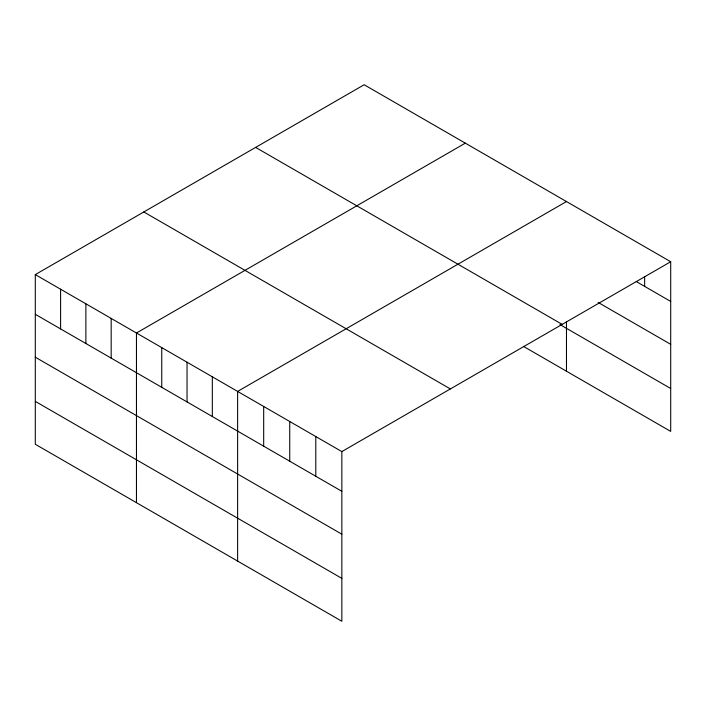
<?xml version="1.0" encoding="UTF-8"?>
<svg xmlns="http://www.w3.org/2000/svg" width="706" height="706" viewBox="0 0 706 706"><rect width="100%" height="100%" fill="white"/><g stroke="black" fill="none" stroke-linecap="round" stroke-linejoin="round"><path stroke-width="1.06" d="M670.7 261.732L341.845 451.593L341.845 621.254L35.3 444.268L35.3 274.608L364.155 84.746L670.7 261.732L670.7 431.392L523.384 346.346M465.316 143.15L136.461 333.011L136.461 502.672M566.477 201.554L237.622 391.415L237.622 561.076M636.265 281.553L670.7 301.436M598.114 302.415L670.7 344.325M255.634 147.395L562.179 324.381M559.92 324.548L670.7 388.503M143.821 211.95L450.366 388.935M35.3 274.608L341.845 451.593M35.3 314.311L341.845 491.297M35.3 357.201L341.845 534.186M35.3 401.387L341.845 578.364M644.64 276.461L644.64 286.389M566.477 322.024L566.477 371.224M315.794 436.546L315.794 476.25M289.734 421.5L289.734 461.212M263.682 406.462L263.682 446.166M212.329 376.819L212.329 416.522M187.037 362.213L187.037 401.917M161.753 347.608L161.753 387.32M111.169 318.406L111.169 358.118M85.876 303.809L85.876 343.513M60.592 289.204L60.592 328.917"/></g></svg>
